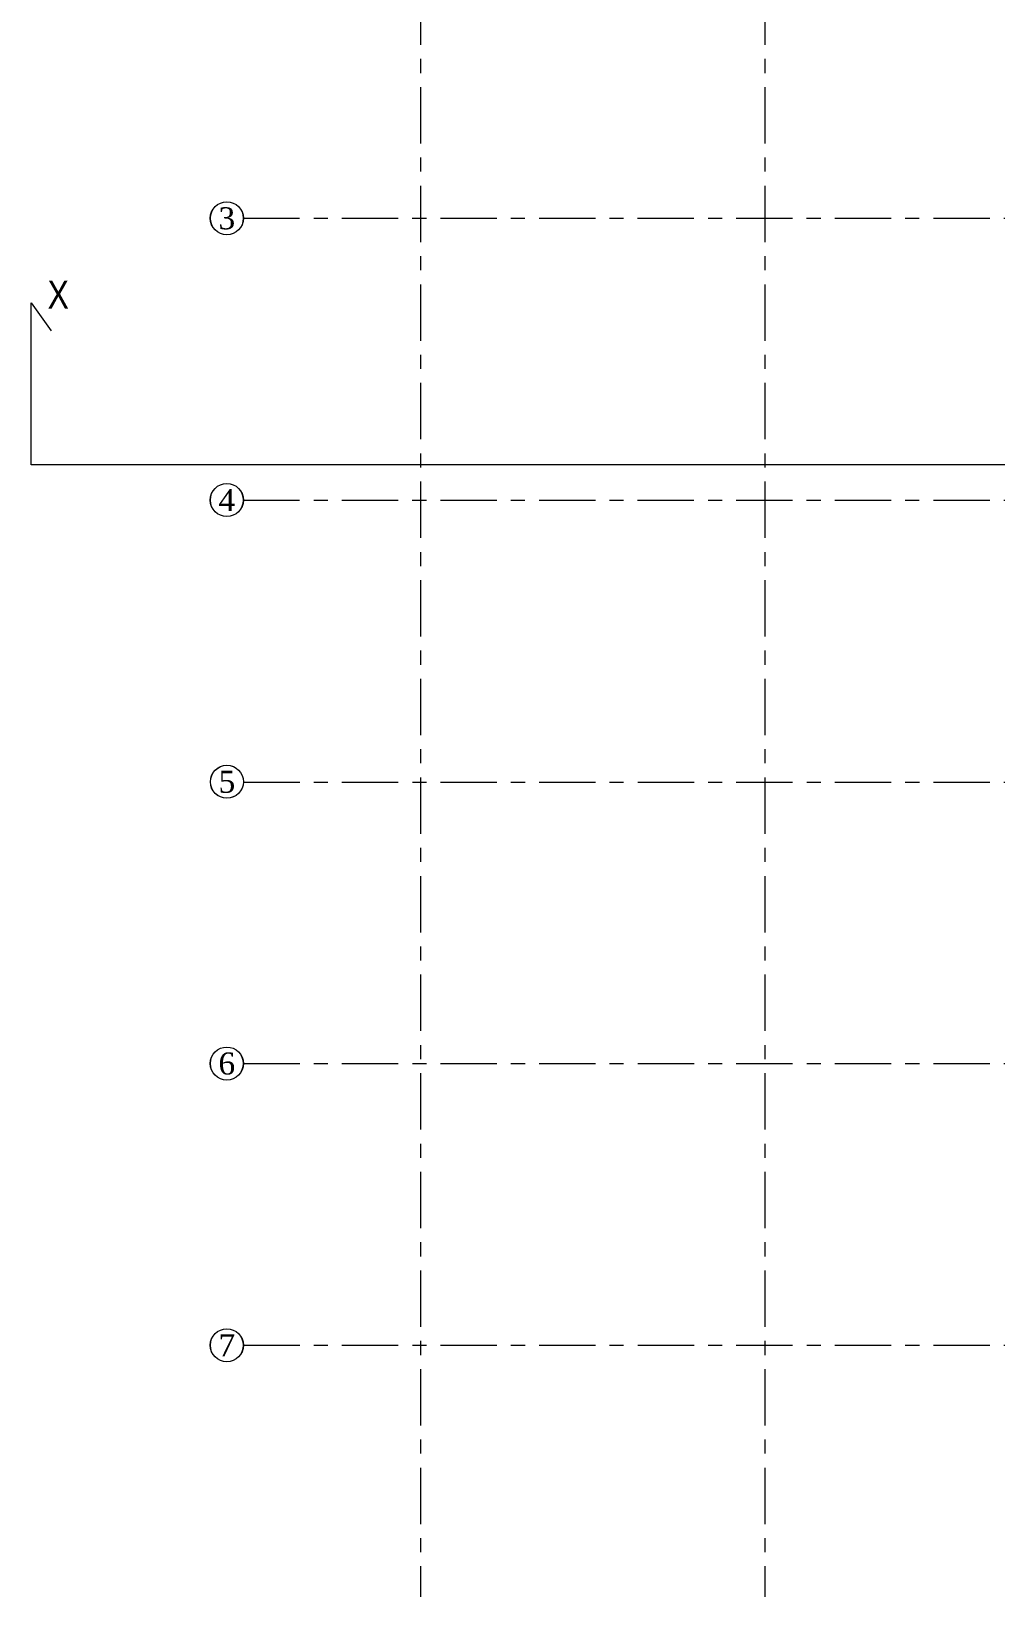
# Model space of a CAD drawing. Header units: millimetres. Extents: x 24487468 to 24959437, y -333213 to 842934.
# Drawn here: x 24704156 to 24724699, y 523335 to 556671 of the extents above; entities that cross this region are included whole.
import ezdxf
from ezdxf.enums import TextEntityAlignment as Align

# ---------------------------------------------------------------- set-up
doc = ezdxf.new("R2010")
doc.units = ezdxf.units.MM
doc.header["$MEASUREMENT"] = 0
for name, pattern in [('ACAD_ISO10W100', [18.5, 12, -3, 0.5, -3]), ('BORDERX2', [3.5, 1, -0.5, 1, -0.5, 0, -0.5]), ('Centreline', [21, 12, -3, 3, -3])]:
    doc.linetypes.add(name, pattern=pattern)
doc.layers.add('A-BTEXT', color=57, linetype='Continuous')
for name, color, linetype, lineweight in [('CENLINE', 220, 'ACAD_ISO10W100', 5), ('GRID', 205, 'BORDERX2', 5), ('HACTH', 8, 'Continuous', 0), ('p1 plan grid lck', 6, 'Continuous', 5), ('text', 7, 'Continuous', 15)]:
    doc.layers.add(name, color=color, linetype=linetype, lineweight=lineweight)
doc.styles.add('arial', font='times.ttf')

# ---------------------------------------------------------------- blocks, each defined once
blk = doc.blocks.new('grid letter-flat-4-flat-1')
at = {"layer": 'GRID', "linetype": 'Continuous'}
blk.add_circle((0, 374.75), 281.25, dxfattribs=at)
blk = doc.blocks.new('SEC')
at = {"layer": 'HACTH', "ltscale": 100}
for points in [[(-25663, 0), (-60348, 0), (-60348, 3449), (-59923, 2854)], [(-34685, 0), (0, 0), (0, 3449), (-425, 2854)]]:
    blk.add_lwpolyline(points, dxfattribs=at)
at = {"layer": 'text', "linetype": 'Continuous', "ltscale": 30, "char_height": 600, "width": 21041.4, "attachment_point": 5, "style": 'arial'}
for s, insert in [('{\\fTechnic|b0|i0|c2|p2;X}', (-59774, 3623)), ("{\\fTechnic|b0|i0|c2|p2;X'}", (-606, 3623))]:
    blk.add_mtext(s, dxfattribs=dict(at, insert=insert))

msp = doc.modelspace()

# ---------------------------------------------------------------- linework, layer by layer
at = {"layer": 'p1 plan grid lck', "linetype": 'Centreline', "ltscale": 100}
for p, q in [((24712443.7, 570182.4), (24712443.7, 523335.4)), ((24719783.6, 570182.4), (24719783.6, 523335.4)), ((24708671.7, 552689.5), (24761061.5, 552689.5)), ((24708671.2, 546689.5), (24761060.9, 546689.5)), ((24708672.7, 540682.5), (24761060.9, 540682.5)), ((24708672.7, 534689.5), (24761060.9, 534689.5)), ((24708672.7, 528689.5), (24761060.9, 528689.5))]:
    msp.add_line(p, q, dxfattribs=at)

# ---------------------------------------------------------------- block references
at = {"layer": 'CENLINE'}
ref = msp.add_blockref('grid letter-flat-4-flat-1', (24708320.1, 552221.4), dxfattribs=dict(at, xscale=1.25, yscale=1.25, zscale=25.4))
ref.add_attrib('GRID_LETTER', '3', dxfattribs={"layer": 'A-BTEXT', "linetype": 'Continuous', "height": 468.7, "style": 'arial'}).set_placement((24708320.1, 552690.1), align=Align.MIDDLE_CENTER)
ref = msp.add_blockref('grid letter-flat-4-flat-1', (24708321.7, 552221.4), dxfattribs=dict(at, xscale=1.25, yscale=1.25, zscale=25.4))
ref.add_attrib('GRID_LETTER', '3', dxfattribs={"layer": 'A-BTEXT', "linetype": 'Continuous', "height": 468.7, "style": 'arial'}).set_placement((24708321.7, 552690.1), align=Align.MIDDLE_CENTER)
ref = msp.add_blockref('grid letter-flat-4-flat-1', (24708319.6, 546221.4), dxfattribs=dict(at, xscale=1.25, yscale=1.25, zscale=25.4))
ref.add_attrib('GRID_LETTER', '4', dxfattribs={"layer": 'A-BTEXT', "linetype": 'Continuous', "height": 468.7, "style": 'arial'}).set_placement((24708319.6, 546690.1), align=Align.MIDDLE_CENTER)
ref = msp.add_blockref('grid letter-flat-4-flat-1', (24708321.2, 546221.4), dxfattribs=dict(at, xscale=1.25, yscale=1.25, zscale=25.4))
ref.add_attrib('GRID_LETTER', '4', dxfattribs={"layer": 'A-BTEXT', "linetype": 'Continuous', "height": 468.7, "style": 'arial'}).set_placement((24708321.2, 546690.1), align=Align.MIDDLE_CENTER)
ref = msp.add_blockref('grid letter-flat-4-flat-1', (24708321.2, 540221.4), dxfattribs=dict(at, xscale=1.25, yscale=1.25, zscale=25.4))
ref.add_attrib('GRID_LETTER', '5', dxfattribs={"layer": 'A-BTEXT', "linetype": 'Continuous', "height": 468.7, "style": 'arial'}).set_placement((24708321.2, 540690.1), align=Align.MIDDLE_CENTER)
ref = msp.add_blockref('grid letter-flat-4-flat-1', (24708322.8, 540221.4), dxfattribs=dict(at, xscale=1.25, yscale=1.25, zscale=25.4))
ref.add_attrib('GRID_LETTER', '5', dxfattribs={"layer": 'A-BTEXT', "linetype": 'Continuous', "height": 468.7, "style": 'arial'}).set_placement((24708322.8, 540690.1), align=Align.MIDDLE_CENTER)
ref = msp.add_blockref('grid letter-flat-4-flat-1', (24708319.6, 534221.4), dxfattribs=dict(at, xscale=1.25, yscale=1.25, zscale=25.4))
ref.add_attrib('GRID_LETTER', '6', dxfattribs={"layer": 'A-BTEXT', "linetype": 'Continuous', "height": 468.7, "style": 'arial'}).set_placement((24708319.6, 534690.1), align=Align.MIDDLE_CENTER)
ref = msp.add_blockref('grid letter-flat-4-flat-1', (24708321.2, 534221.4), dxfattribs=dict(at, xscale=1.25, yscale=1.25, zscale=25.4))
ref.add_attrib('GRID_LETTER', '6', dxfattribs={"layer": 'A-BTEXT', "linetype": 'Continuous', "height": 468.7, "style": 'arial'}).set_placement((24708321.2, 534690.1), align=Align.MIDDLE_CENTER)
ref = msp.add_blockref('grid letter-flat-4-flat-1', (24708319.6, 528221.4), dxfattribs=dict(at, xscale=1.25, yscale=1.25, zscale=25.4))
ref.add_attrib('GRID_LETTER', '7', dxfattribs={"layer": 'A-BTEXT', "linetype": 'Continuous', "height": 468.7, "style": 'arial'}).set_placement((24708319.6, 528690.1), align=Align.MIDDLE_CENTER)
ref = msp.add_blockref('grid letter-flat-4-flat-1', (24708321.2, 528221.4), dxfattribs=dict(at, xscale=1.25, yscale=1.25, zscale=25.4))
ref.add_attrib('GRID_LETTER', '7', dxfattribs={"layer": 'A-BTEXT', "linetype": 'Continuous', "height": 468.7, "style": 'arial'}).set_placement((24708321.2, 528690.1), align=Align.MIDDLE_CENTER)
at = {"layer": 'HACTH'}
msp.add_blockref('SEC', (24764503.2, 547439.5), dxfattribs=at)

doc.saveas('drawing.dxf')
